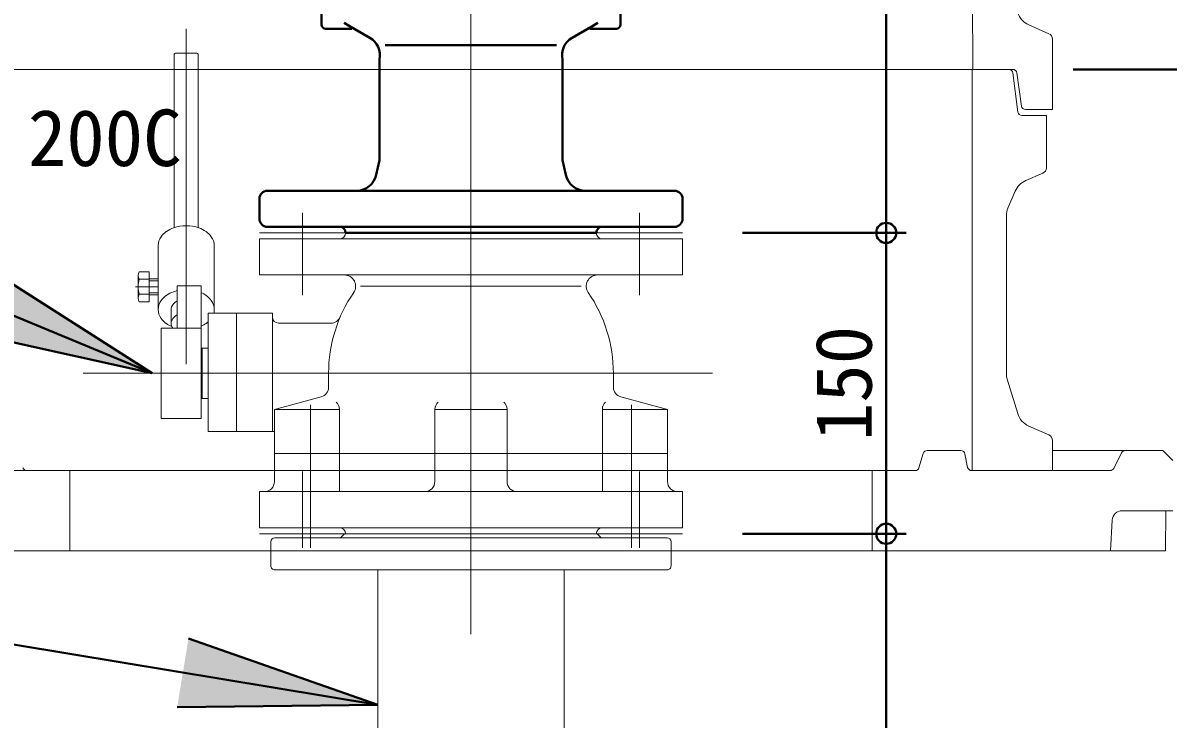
# Model space of a CAD drawing. Units: millimetres at full size, sheet at 1:20; details may follow other scales. Extents: x -5817 to 7940, y -3160 to 3160.
# Drawn here: x -999 to -428, y 172 to 519 of the extents above; entities that cross this region are included whole.
import ezdxf
from ezdxf.enums import TextEntityAlignment as Align

# ---------------------------------------------------------------- set-up
doc = ezdxf.new("R2010")
doc.units = ezdxf.units.MM
doc.header["$LTSCALE"] = 20
doc.header["$PDMODE"] = 32
doc.header["$PDSIZE"] = 10
for name, color, linetype, lineweight in [('0-7_TEMP01', 3, 'Continuous', 18), ('0-9_躯体', 7, 'Continuous', 9), ('0-A_細線', 7, 'Continuous', 9), ('0-B_消火栓', 2, 'Continuous', 40), ('0-E_寸法', 1, 'Continuous', 40), ('1-3_補修弁', 7, 'Continuous', 9)]:
    doc.layers.add(name, color=color, linetype=linetype, lineweight=lineweight)
doc.layers.add('0-F_注釈', color=1, linetype='Continuous')
doc.styles.add('ＭＳ ゴシック', font='')
doc.styles.get('ＭＳ ゴシック').set_extended_font_data('MS Gothic')

msp = doc.modelspace()

# ---------------------------------------------------------------- linework, layer by layer
at = {"layer": '0-7_TEMP01'}
for p, q in [((-775.24, 414.61), (-775.24, 840.61)), ((-775.24, 414.61), (-775.24, 840.61)), ((-775.25, 671.11), (-775.25, 451.11)), ((-775.24, 671.11), (-775.24, 321.11)), ((-775.25, 521.11), (-775.25, 271.11)), ((-917.24, 349.16), (-917.24, 516.35)), ((-775.24, 428.5), (-775.24, 244.45)), ((-859.24, 383.61), (-859.24, 424.61)), ((-691.25, 424.61), (-691.25, 383.61)), ((-880.75, 414.61), (-669.75, 414.61)), ((-942.61, 387.74), (-931.25, 387.74)), ((-775.25, 381.11), (-775.25, 281.11)), ((-654.75, 344.61), (-968.64, 344.61)), ((-855.25, 257.61), (-855.25, 328.91)), ((-775.25, 331.11), (-775.25, 231.11)), ((-695.25, 257.61), (-695.25, 328.91)), ((-775.25, 214.61), (-775.25, 314.61)), ((-859.24, 257.61), (-859.24, 295.61)), ((-691.25, 257.61), (-691.25, 295.61)), ((-880.75, 264.61), (-669.75, 264.61))]:
    msp.add_line(p, q, dxfattribs=at)
at = {"layer": '0-9_躯体'}
for p, q in [((-525.5, 646.11), (-525, 496.11)), ((-487.04, 513.9), (-497.03, 518.26)), ((-1045.51, 496.11), (-775.25, 496.11)), ((-775.25, 496.11), (-1043.49, 496.11)), ((-504.99, 496.11), (-775.25, 496.11)), ((-775.25, 496.11), (-507.01, 496.11)), ((-525.25, 496.11), (-525.25, 296.11)), ((-502.48, 474.85), (-505.02, 494.36)), ((-503, 494.39), (-500.68, 477.83)), ((-488.25, 473.11), (-500.49, 473.11)), ((-488.25, 473.11), (-488.25, 447.09)), ((-490.06, 444.33), (-498.57, 440.69)), ((-503.82, 435.43), (-507.44, 427)), ((-508.25, 423.06), (-508.25, 344.59)), ((-502.59, 324.52), (-507.82, 341.69)), ((-487.04, 313.89), (-497.03, 318.27)), ((-485.25, 311.14), (-485.25, 296.11)), ((-551.82, 297.54), (-549.67, 304.69)), ((-530.89, 306.11), (-547.76, 306.11)), ((-527.57, 297.71), (-528.92, 304.5)), ((-450.25, 306.11), (-485.25, 306.11)), ((-454.69, 297.21), (-450.8, 305.01)), ((-1065.25, 296.11), (-775.25, 296.11)), ((-996.76, 296.11), (-775.25, 296.11)), ((-975.25, 296.11), (-975.25, 256.11)), ((-553.74, 296.11), (-775.25, 296.11)), ((-553.74, 296.11), (-775.25, 296.11)), ((-575.25, 296.11), (-575.25, 256.11)), ((-485.25, 296.11), (-525.61, 296.11)), ((-456.49, 296.11), (-525.61, 296.11)), ((-425.25, 276.11), (-450.49, 276.11)), ((-428.7, 276.11), (-428.84, 256.11)), ((-455.49, 271.36), (-456.25, 256.11)), ((-1121.66, 256.11), (-775.25, 256.11)), ((-428.84, 256.11), (-775.25, 256.11))]:
    msp.add_line(p, q, dxfattribs=at)
for points in [[(-485.25, 511.14), (-485.25, 476.11), (-498.7, 476.11)], [(-425.25, 301.11), (-430.25, 306.11), (-450.25, 306.11)]]:
    msp.add_lwpolyline(points, dxfattribs=at)
for centre, radius, start, end in [((-493.02, 527.43), 10, 196.928, 246.371), ((-488.25, 511.14), 3, 0, 66.371), ((-507.01, 494.11), 2, 7.431, 90), ((-504.99, 494.11), 2, 7.999, 90), ((-500.49, 475.11), 2, 187.431, 270), ((-498.7, 478.11), 2, 187.999, 270), ((-491.25, 447.09), 3, 293.199, 0), ((-494.63, 431.49), 10, 113.199, 156.801), ((-498.25, 423.06), 10, 156.801, 180), ((-498.25, 344.59), 10, 180, 196.928), ((-493.02, 327.43), 10, 196.928, 246.371), ((-488.25, 311.14), 3, 0, 66.371), ((-547.76, 304.11), 2, 90, 163.3), ((-530.89, 304.11), 2, 11.309, 90), ((-449.01, 304.11), 2, 90, 153.435), ((-996.76, 298.11), 2, 196.7, 270), ((-553.74, 298.11), 2, 270, 343.3), ((-525.61, 298.11), 2, 191.309, 270), ((-456.49, 298.11), 2, 270, 333.435), ((-450.49, 271.11), 5, 90, 177.138)]:
    msp.add_arc(centre, radius, start, end, dxfattribs=at)
at = {"layer": '0-A_細線'}
for p, q in [((-838.25, 264.61), (-840.25, 262.61)), ((-838.25, 264.61), (-712.24, 264.61)), ((-712.25, 264.61), (-710.25, 262.61)), ((-875.02, 260.61), (-875.02, 248.61)), ((-873.02, 262.61), (-677.48, 262.61)), ((-675.48, 260.61), (-675.48, 248.61)), ((-873.02, 246.61), (-677.48, 246.61)), ((-821.75, 32.61), (-821.75, 246.61)), ((-728.75, 32.61), (-728.75, 246.61))]:
    msp.add_line(p, q, dxfattribs=at)
for centre, start, end in [((-873.02, 260.61), 90, 179.998), ((-677.48, 260.61), 0.002, 90), ((-873.02, 248.61), 179.998, 270), ((-677.48, 248.61), 270, 0.002)]:
    msp.add_arc(centre, 2, start, end, dxfattribs=at)
at = {"layer": '0-B_消火栓'}
for p, q in [((-849.74, 518.41), (-849.74, 549.42)), ((-700.74, 518.41), (-700.74, 549.42)), ((-847.74, 516.41), (-834.61, 516.41)), ((-724.78, 511.89), (-714.18, 518.02)), ((-702.74, 516.41), (-715.88, 516.41)), ((-714.18, 518.02), (-711.97, 519.28)), ((-817.96, 508.24), (-775.24, 508.24)), ((-732.53, 508.24), (-775.24, 508.24)), ((-820.93, 501.1), (-820.93, 450.8)), ((-729.56, 501.1), (-729.56, 450.8)), ((-822.53, 443.48), (-820.93, 450.8)), ((-727.96, 443.48), (-729.56, 450.8)), ((-673.74, 435.61), (-876.75, 435.61)), ((-880.74, 421.61), (-880.74, 431.82)), ((-669.74, 421.61), (-669.74, 431.61)), ((-673.74, 417.61), (-876.75, 417.61)), ((-712.74, 414.61), (-837.74, 414.61))]:
    msp.add_line(p, q, dxfattribs=at)
msp.add_lwpolyline([(-825.7, 511.89), (-836.3, 518.02), (-838.51, 519.28)], dxfattribs=at)
for centre, radius, start, end in [((-847.74, 518.41), 2, 180, 270), ((-702.74, 518.41), 2, 270, 0), ((-830.7, 503.23), 10, 347.697, 60), ((-719.78, 503.23), 10, 120, 192.303), ((-832.3, 445.61), 10, 270, 347.697), ((-718.19, 445.61), 10, 192.303, 270), ((-876.75, 431.61), 4, 90, 180), ((-673.74, 431.61), 4, 0, 90), ((-876.74, 421.61), 4, 180, 270), ((-840.75, 414.61), 3, 0, 90), ((-709.75, 414.61), 3, 90, 180), ((-673.74, 421.61), 4, 270, 0)]:
    msp.add_arc(centre, radius, start, end, dxfattribs=at)
at = {"layer": '0-E_寸法'}
for p, q in [((-568.17, 840.61), (-568.17, 414.61)), ((-474.99, 496.11), (-255.4, 496.11)), ((-474.99, 496.11), (-255.4, 496.11)), ((-934.19, 344.61), (-1128.09, 425.11)), ((-639.75, 414.61), (-558.16, 414.61)), ((-639.75, 414.61), (-558.16, 414.61)), ((-568.17, 414.61), (-568.17, 264.61)), ((-934.19, 344.61), (-1018.49, 398.4)), ((-934.19, 344.61), (-1031.81, 366.33)), ((-639.75, 264.61), (-558.16, 264.61)), ((-639.75, 264.61), (-558.16, 264.61)), ((-568.17, 264.61), (-568.17, 14.61)), ((-821.75, 179.25), (-916.07, 212.47)), ((-821.75, 179.25), (-921.74, 178.21))]:
    msp.add_line(p, q, dxfattribs=at)
msp.add_lwpolyline([(-821.75, 179.25), (-1233.36, 247.43), (-1233.36, 737.68)], dxfattribs=at)
for p in [(-568.17, 414.61), (-568.17, 264.61)]:
    msp.add_point(p, dxfattribs=at)
for points in [[(-1031.81, 366.33), (-1018.49, 398.4), (-934.19, 344.61)], [(-921.74, 178.21), (-916.07, 212.47), (-821.75, 179.25)]]:
    msp.add_solid(points, dxfattribs=at)
at = {"layer": '1-3_補修弁'}
for p, q in [((-923.25, 503.27), (-923.25, 417.19)), ((-912.25, 504.27), (-922.25, 504.27)), ((-911.25, 503.27), (-911.25, 417.19)), ((-880.75, 411.61), (-669.75, 411.61)), ((-880.75, 393.61), (-880.75, 411.61)), ((-837.74, 414.61), (-712.74, 414.61)), ((-837.74, 414.61), (-712.74, 414.61)), ((-669.75, 411.61), (-669.75, 393.61)), ((-931.25, 376.43), (-931.25, 408.25)), ((-903.25, 376.43), (-903.25, 408.25)), ((-940.65, 395.24), (-935.75, 395.24)), ((-935.75, 395.24), (-935.75, 380.24)), ((-941.25, 393.36), (-941.25, 382.12)), ((-940.67, 391.5), (-935.75, 391.5)), ((-931.25, 391.74), (-935.75, 391.74)), ((-935.75, 390.74), (-931.25, 390.74)), ((-669.75, 393.61), (-880.75, 393.61)), ((-940.67, 383.99), (-935.75, 383.99)), ((-935.75, 384.74), (-931.25, 384.74)), ((-935.75, 383.74), (-931.25, 383.74)), ((-909.75, 388.27), (-921.74, 388.27)), ((-921.74, 367.11), (-921.74, 388.27)), ((-909.75, 388.27), (-909.75, 322.11)), ((-830.25, 388.03), (-720.25, 388.03)), ((-935.75, 380.24), (-940.65, 380.24)), ((-924.75, 376.43), (-924.75, 369.51)), ((-906.25, 374.61), (-906.25, 315.61)), ((-906.25, 374.61), (-874.24, 374.61)), ((-892.24, 315.61), (-892.24, 374.61)), ((-874.24, 315.61), (-874.24, 374.61)), ((-909.75, 367.11), (-929.74, 367.11)), ((-929.74, 367.11), (-929.74, 322.11)), ((-871.25, 369.61), (-845.07, 369.61)), ((-909.24, 357.11), (-909.24, 332.11)), ((-846.25, 337.68), (-846.25, 344.61)), ((-704.24, 337.68), (-704.24, 344.61)), ((-909.24, 332.11), (-909.75, 332.61)), ((-909.24, 332.11), (-906.25, 332.11)), ((-700.54, 332.85), (-677.25, 326.61)), ((-873.25, 326.61), (-873.25, 290.61)), ((-840.81, 326.61), (-840.81, 285.61)), ((-793.24, 326.61), (-757.25, 326.61)), ((-793.24, 290.61), (-793.24, 326.61)), ((-757.25, 290.61), (-757.25, 326.61)), ((-709.68, 326.61), (-677.25, 326.61)), ((-709.68, 326.61), (-709.68, 285.61)), ((-677.25, 290.61), (-677.25, 326.61)), ((-929.74, 322.11), (-909.75, 322.11)), ((-906.25, 315.61), (-873.25, 315.61)), ((-873.25, 304.61), (-677.25, 304.61)), ((-669.75, 285.61), (-880.75, 285.61)), ((-880.75, 267.61), (-880.75, 285.61)), ((-669.75, 267.61), (-669.75, 285.61)), ((-669.75, 267.61), (-880.75, 267.61)), ((-712.74, 264.61), (-837.74, 264.61)), ((-712.74, 264.61), (-837.74, 264.61)), ((-712.74, 264.61), (-837.74, 264.61))]:
    msp.add_line(p, q, dxfattribs=at)
for points in [[(-909.75, 356.61), (-909.24, 357.11), (-906.25, 357.11)], [(-849.95, 332.85), (-873.25, 326.61), (-840.81, 326.61)]]:
    msp.add_lwpolyline(points, dxfattribs=at)
for centre, radius, start, end in [((-922.25, 503.27), 1, 90, 180), ((-912.25, 503.27), 1, 0, 90), ((-918.61, 403), 14.93, 109.1437, 124.868), ((-917.31, 399.24), 18.91, 89.8112, 109.1422), ((-917.18, 399.24), 18.91, 70.8578, 90.1888), ((-915.88, 403), 14.93, 55.132, 70.8563), ((-923.6, 408.15), 7.64, 143.7701, 179.3066), ((-920.94, 406.3), 10.9, 124.748, 144.1564), ((-913.56, 406.3), 10.9, 35.8436, 55.252), ((-910.89, 408.15), 7.64, 0.6934, 36.2299), ((-840.75, 414.61), 3, 270, 0), ((-709.75, 414.61), 3, 180, 270), ((-937.96, 393.36), 3.29, 144.992, 214.565), ((-928.82, 387.74), 12.42, 162.412, 197.588), ((-838.33, 388.03), 5.58, 325.458, 90), ((-712.16, 388.03), 5.58, 90, 214.542), ((-937.96, 382.12), 3.29, 145.435, 215.008), ((-920.94, 374.47), 10.9, 124.748, 144.1564), ((-918.61, 371.18), 14.93, 109.1437, 124.868), ((-919.83, 376.06), 9.94, 101.1418, 111.7481), ((-913.47, 375.42), 10.08, 52.6097, 68.334), ((-913.56, 374.47), 10.9, 35.8436, 55.252), ((-775.24, 344.61), 71, 145.458, 180), ((-775.24, 344.61), 71, 0, 34.542), ((-923.6, 376.33), 7.64, 143.7701, 179.3066), ((-920.65, 376.38), 4.09, 143.7701, 179.3066), ((-919.22, 375.38), 5.84, 124.748, 144.1564), ((-919.31, 375.8), 5.45, 116.558, 126.4811), ((-910.89, 376.33), 7.64, 0.6934, 36.2299), ((-923.6, 376.52), 7.64, 180.6934, 216.2299), ((-920.94, 378.38), 10.9, 215.8436, 235.252), ((-920.65, 369.46), 4.09, 143.7701, 179.3066), ((-919.22, 368.46), 5.84, 124.748, 144.1564), ((-919.31, 368.88), 5.45, 116.558, 126.4811), ((-910.35, 376.43), 7.11, 345.1092, 359.9527), ((-871.25, 372.61), 3, 180, 270), ((-845.07, 374.61), 5, 270, 336.75), ((-920.31, 378.61), 11.45, 233.332, 249.0563), ((-920.65, 369.56), 4.09, 180.6934, 216.2299), ((-923.87, 367.18), 0.095, 205.7506, 225.159), ((-915.55, 381.12), 14.29, 293.9882, 305.0681), ((-909.36, 373.09), 4.17, 298.8243, 318.2327), ((-851.25, 337.68), 5, 285, 0), ((-699.24, 337.68), 5, 180, 255), ((-845.81, 326.61), 5, 0, 47.288), ((-788.24, 326.61), 5, 132.712, 180), ((-762.24, 326.61), 5, 0, 47.288), ((-704.68, 326.61), 5, 132.712, 180), ((-878.25, 290.61), 5, 270, 0), ((-798.24, 290.61), 5, 270, 0), ((-752.25, 290.61), 5, 180, 270), ((-672.25, 290.61), 5, 180, 270), ((-840.75, 264.61), 3, 0, 90), ((-709.75, 264.61), 3, 90, 180)]:
    msp.add_arc(centre, radius, start, end, dxfattribs=at)

# ---------------------------------------------------------------- texts
at = {"layer": '0-E_寸法', "style": 'ＭＳ ゴシック'}
msp.add_text('150', height=28.15, rotation=90, dxfattribs=at).set_placement((-566.95, 310.81), align=Align.BOTTOM_LEFT)
at = {"layer": '0-F_注釈', "style": 'ＭＳ ゴシック'}
msp.add_text('200C', height=28.15, dxfattribs=at).set_placement((-996.19, 439.48), align=Align.BOTTOM_LEFT)

doc.saveas('drawing.dxf')
